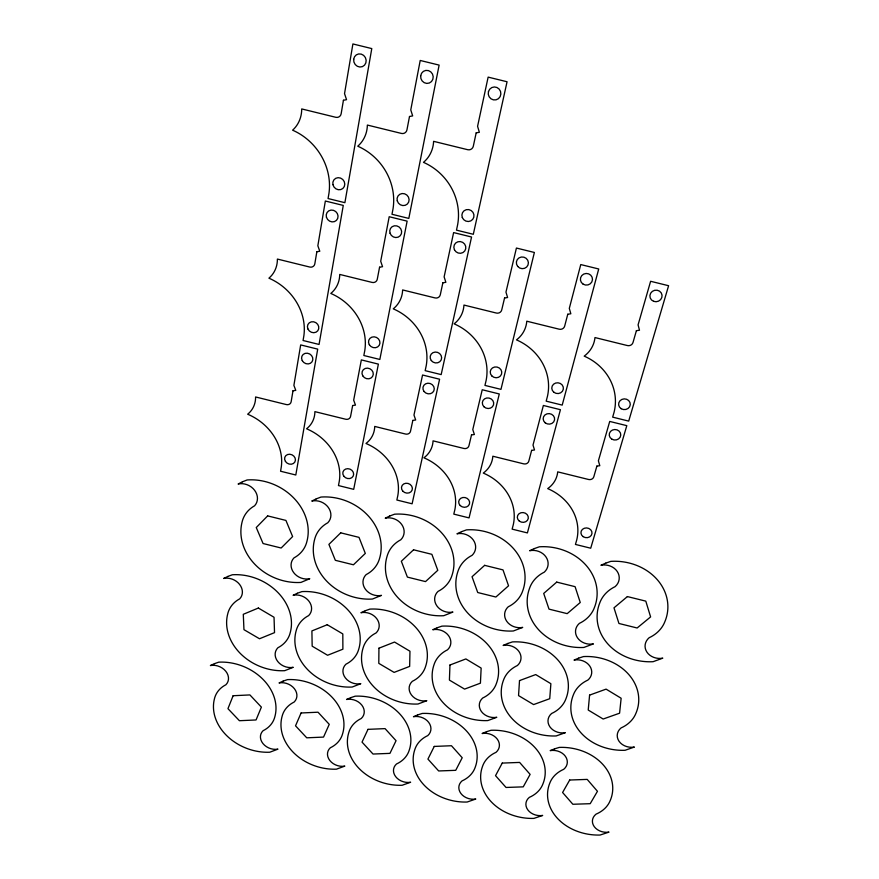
<?xml version="1.0" encoding="UTF-8"?>
<svg xmlns="http://www.w3.org/2000/svg" width="879" height="879" viewBox="0 0 879 879"><rect width="100%" height="100%" fill="white"/><g stroke="black" fill="none" stroke-linecap="round" stroke-linejoin="round"><path stroke-width="1.32" d="M378.937 648.197L378.794 663.359L394.1 672.391L409.647 666.403L409.966 651.229L394.55 642.055L378.937 648.197M449.96 665.018L449.411 680.093L464.584 689.103L480.417 683.17L481.154 668.084L465.87 658.942L449.96 665.018M519.511 680.599L518.544 695.597L533.597 704.584L549.727 698.706L550.88 683.697L535.707 674.578L519.511 680.599M589.589 695.113L588.216 710.045L603.159 719.022L619.585 713.199L621.145 698.245L606.092 689.136L589.589 695.113M292.993 390.781L291.147 401.769A4.34 3.835 31 0 1 286.345 404.571L255.591 396.967A27.535 23.931 33.8 0 1 247.669 414.207A50.861 43.609 30.4 0 1 281.335 466.661L280.577 471.232L295.805 475.001L317.704 349.128L300.673 344.92L293.894 385.376L295.783 390.364L292.993 390.781M316.847 251.746L314.814 263.876A4.604 4.208 40.8 0 1 309.727 267.04L277.39 259.063A29.216 26.183 42.9 0 1 268.919 278.182A53.751 47.741 37.5 0 1 303.914 335.47L303.068 340.503L319.055 344.447L343.271 205.422L325.351 201.016L317.846 245.768L319.791 251.24L316.847 251.746M343.425 100.272L341.162 113.732A4.933 4.571 58.1 0 1 335.767 117.292L301.717 108.93A31.369 28.458 56.9 0 1 292.608 130.18A57.3 52.07 49.6 0 1 329.01 192.984L328.065 198.544L344.887 202.686L371.784 48.587L352.897 43.95L344.535 93.646L346.546 99.679L343.425 100.272M352.655 405.527L350.567 416.459A4.329 3.857 26.9 0 1 345.678 419.239L314.891 411.636A27.359 24.107 30.5 0 1 306.573 428.776A50.608 43.862 27.2 0 1 339.327 481.022L338.459 485.56L353.699 489.339L378.377 364.115L361.346 359.907L353.677 400.154L355.468 405.109L352.655 405.527M379.574 267.194L377.267 279.28A4.571 4.241 36.2 0 1 372.092 282.412L339.733 274.435A28.963 26.436 39.8 0 1 330.812 293.443A53.366 48.125 33.9 0 1 364.796 350.501L363.84 355.512L379.838 359.456L407.131 221.145L389.199 216.728L380.706 261.261L382.552 266.7L379.574 267.194M409.504 116.5L406.944 129.894A4.889 4.626 58.4 0 1 401.439 133.432L367.367 125.06A31.04 28.787 56.9 0 1 357.764 146.2A56.728 52.652 47.5 0 1 393.045 208.741L391.99 214.278L408.812 218.421L439.126 65.101L420.217 60.464L410.768 109.908L412.658 115.907L409.504 116.5M412.833 420.404L410.504 431.281A4.307 3.879 22 0 1 405.527 434.039L374.729 426.425A27.227 24.249 26.4 0 1 365.994 443.477A50.411 44.071 23.5 0 1 397.835 495.503L396.858 500.019L412.108 503.799L439.599 379.223L422.557 375.014L413.976 415.053L415.679 419.997L412.833 420.404M442.862 282.796L440.291 294.806A4.538 4.274 29.1 0 1 435.006 297.915L402.637 289.938A28.743 26.667 35.1 0 1 393.254 308.837A53.059 48.455 29 0 1 426.227 365.675L425.161 370.652L441.17 374.597L471.562 237L453.619 232.583L444.126 276.885L445.862 282.302L442.862 282.796M476.176 132.872L473.32 146.189A4.835 4.681 58.6 0 1 467.705 149.705L433.611 141.332A30.699 29.139 56.7 0 1 423.491 162.351A56.19 53.212 43.5 0 1 457.651 224.639L456.476 230.144L473.309 234.286L507.062 81.758L488.142 77.121L477.583 126.312L479.352 132.29L476.176 132.872M471.518 434.907L468.946 445.73A4.307 3.89 16.7 0 1 463.881 448.466L433.061 440.851A27.139 24.348 21.7 0 1 423.92 457.805A50.301 44.214 19.5 0 1 454.872 509.633L453.795 514.116L469.056 517.896L499.283 393.968L482.23 389.749L472.781 429.589L474.385 434.512L471.518 434.907M504.568 297.992L501.722 309.946A4.527 4.296 19.1 0 1 496.349 313.045L463.958 305.057A28.578 26.842 28.1 0 1 454.124 323.846A52.85 48.697 22.9 0 1 486.12 380.453L484.944 385.409L500.964 389.364L534.377 252.46L516.423 248.043L505.963 292.114L507.601 297.52L504.568 297.992M531.63 450.367L528.817 461.123A4.307 3.879 11 0 1 523.664 463.848L492.833 456.223A27.095 24.392 16.3 0 1 483.285 473.078A50.257 44.269 15 0 1 513.303 524.664L512.127 529.136L527.4 532.916L560.428 409.691L543.365 405.472L533.015 445.082L534.52 449.982L531.63 450.367M567.768 314.242L564.67 326.131A4.527 4.285 7.5 0 1 559.198 329.196L526.785 321.198A28.48 26.941 18.2 0 1 516.5 339.887A52.762 48.795 15.5 0 1 547.474 396.231L546.178 401.154L562.208 405.109L598.72 268.985L580.766 264.568L569.306 308.397L570.834 313.77L567.768 314.242M596.885 466.09L593.808 476.792A4.318 3.879 5.1 0 1 588.556 479.484L557.704 471.858A27.128 24.403 10.3 0 1 547.694 488.614A50.323 44.269 10.2 0 1 576.723 539.981L575.437 544.431L590.721 548.21L626.804 425.656L609.729 421.437L598.39 460.827L599.808 465.705L596.885 466.09M636.396 330.691L633.001 342.513A4.549 4.274 -2.9 0 1 627.419 345.557L594.973 337.558A28.524 26.941 6.4 0 1 584.194 356.138A52.861 48.774 7.3 0 1 614.08 412.24L612.663 417.14L628.705 421.107L668.6 285.719L650.614 281.291L638.077 324.878L639.494 330.229L636.396 330.691M233.122 695.728L227.947 708.661L239.407 720.714L256.053 719.967L261.382 707.123L249.911 694.926L233.122 695.728M301.09 712.979L295.531 725.812L306.749 737.811L323.538 737.096L329.251 724.34L318.022 712.21L301.09 712.979M367.993 729.35L362.038 742.107L373.026 754.039L389.957 753.369L396.044 740.7L385.068 728.625L367.993 729.35M434.248 746.425L427.93 759.082L438.665 770.96L455.729 770.323L462.211 757.742L451.465 745.733L434.248 746.425M502.25 763.082L495.536 775.652L506.04 787.463L523.247 786.859L530.114 774.377L519.621 762.423L502.25 763.082M569.691 780.025L562.593 792.495L572.855 804.263L590.205 803.692L597.456 791.298L587.205 779.398L569.691 780.025M267.655 515.896L256.261 527.532L263.074 543.53L281.159 548.013L292.619 536.553L285.928 520.423L267.655 515.896M340.711 532.828L328.911 544.387L335.338 560.308L353.446 564.79L365.312 553.407L359.006 537.366L340.711 532.828M413.548 549.793L401.34 561.263L407.395 577.107L425.524 581.601L437.786 570.295L431.875 554.33L413.548 549.793M484.648 565.34L472.045 576.745L477.726 592.523L495.877 597.028L508.545 585.799L502.997 569.889L484.648 565.34M556.715 582.107L543.705 593.435L549.012 609.136L567.186 613.641L580.25 602.489L575.086 586.667L556.715 582.107M627.397 596.577L613.992 607.828L618.937 623.475L637.143 627.991L650.603 616.904L645.801 601.137L627.397 596.577M242.461 481.802L238.099 484.021A14.657 12.46 28.1 0 1 254.591 490.273A14.657 12.46 28.1 0 1 254.58 505.799A33.995 28.82 25.4 0 0 241.945 522.609A51.63 43.851 24.5 0 0 300.915 582.425L309.771 578.723A14.284 12.053 22.9 0 1 293.729 572.658A14.284 12.053 22.9 0 1 293.993 557.879A33.995 28.82 25.4 0 0 306.903 541.464A51.828 43.851 26.4 0 0 247.087 479.967L242.461 481.802M316.242 498.876L311.781 501.074A14.591 12.559 24.1 0 1 328.23 507.326A14.591 12.559 24.1 0 1 327.801 522.763A33.874 28.985 21.3 0 0 314.616 539.464A51.487 44.093 20.3 0 0 372.421 599.049L381.464 595.38A14.251 12.108 18.8 0 1 365.455 589.315A14.251 12.108 18.8 0 1 366.125 574.624A33.874 28.985 21.3 0 0 379.585 558.319A51.619 44.126 22.4 0 0 320.945 497.064L316.242 498.876M227.881 576.437L223.684 578.459A14.097 11.614 25.3 0 1 239.593 584.425A14.097 11.614 25.3 0 1 239.67 598.874A32.732 26.842 23.1 0 0 227.595 614.421A49.74 40.841 22.3 0 0 284.719 670.677L293.234 667.304A13.767 11.229 21.1 0 1 277.742 661.502A13.767 11.229 21.1 0 1 277.918 647.735A32.732 26.842 23.1 0 0 290.257 632.55A49.894 40.852 23.9 0 0 232.32 574.767L227.881 576.437M389.804 515.984L385.244 518.17A14.547 12.625 19.5 0 1 401.659 524.4A14.547 12.625 19.5 0 1 400.813 539.761A33.831 29.095 16.9 0 0 387.068 556.341A51.432 44.236 15.7 0 0 443.73 615.707L452.927 612.07A14.251 12.141 14.5 0 1 436.962 606.005A14.251 12.141 14.5 0 1 438.028 591.402A33.831 29.095 16.9 0 0 452.037 575.207A51.52 44.324 18 0 0 394.594 514.193L389.804 515.984M297.377 593.259L293.103 595.259A14.042 11.68 22 0 1 308.968 601.214A14.042 11.68 22 0 1 308.661 615.586A32.644 26.963 19.9 0 0 296.091 631.012A49.62 41.005 19 0 0 352.149 687.037L360.819 683.697A13.734 11.262 17.9 0 1 345.37 677.907A13.734 11.262 17.9 0 1 345.908 664.216A32.644 26.963 19.9 0 0 358.742 649.141A49.729 41.049 20.7 0 0 301.904 591.611L297.377 593.259M461.596 531.663L456.948 533.817A14.547 12.658 14.6 0 1 473.331 540.058A14.547 12.658 14.6 0 1 472.067 555.341A33.863 29.161 12.3 0 0 457.783 571.833A51.531 44.313 11.2 0 0 513.336 630.99L522.708 627.397A14.273 12.152 10.3 0 1 506.765 621.332A14.273 12.152 10.3 0 1 508.227 606.796A33.863 29.161 12.3 0 0 522.774 590.699A51.553 44.444 13.4 0 0 466.485 529.872L461.596 531.663M214.432 663.689L210.4 665.546A13.592 10.845 23.3 0 1 225.771 671.248A13.592 10.845 23.3 0 1 225.914 684.741A31.589 25.073 21.6 0 0 214.355 699.168A48.004 38.138 20.9 0 0 269.765 752.226L277.962 749.139A13.295 10.482 20 0 1 262.986 743.59A13.295 10.482 20 0 1 263.074 730.713A31.589 25.073 21.6 0 0 274.885 716.616A48.136 38.16 22.2 0 0 218.706 662.173L214.432 663.689M365.279 610.74L360.917 612.729A14.009 11.713 18.5 0 1 376.75 618.673A14.009 11.713 18.5 0 1 376.069 632.946A32.589 27.007 16.5 0 0 363.005 648.252A49.565 41.071 15.6 0 0 418.008 704.013L426.82 700.706A13.734 11.273 14.7 0 1 411.416 694.926A13.734 11.273 14.7 0 1 412.306 681.324A32.589 27.007 16.5 0 0 425.612 666.37A49.642 41.148 17.3 0 0 369.872 609.114L365.279 610.74M534.377 548.573L529.641 550.715A14.58 12.669 9.6 0 1 545.98 556.945A14.58 12.669 9.6 0 1 544.31 572.141A33.973 29.139 7.8 0 0 529.466 588.523A51.707 44.258 6.8 0 0 583.865 647.449L593.413 643.889A14.339 12.13 6.3 0 1 577.514 637.835A14.339 12.13 6.3 0 1 579.371 623.376A33.973 29.139 7.8 0 0 594.468 607.4A51.685 44.433 8.8 0 0 539.354 546.804L534.377 548.573M283.137 681.126L279.028 682.95A13.548 10.889 20.5 0 1 294.355 688.642A13.548 10.889 20.5 0 1 294.135 702.046A31.501 25.15 18.8 0 0 282.093 716.352A47.895 38.247 18.1 0 0 336.47 769.169L344.821 766.114A13.273 10.515 17.2 0 1 329.878 760.577A13.273 10.515 17.2 0 1 330.317 747.776A31.501 25.15 18.8 0 0 342.601 733.8A47.993 38.302 19.5 0 0 287.488 679.621L283.137 681.126M437.226 627.76L432.776 629.727A14.009 11.735 14.6 0 1 448.565 635.66A14.009 11.735 14.6 0 1 447.488 649.845A32.611 27.051 12.8 0 0 433.907 665.051A49.62 41.104 12 0 0 487.812 720.571L496.789 717.297A13.756 11.284 11.3 0 1 481.417 711.529A13.756 11.284 11.3 0 1 482.692 698.014A32.611 27.051 12.8 0 0 496.514 683.17A49.653 41.214 13.7 0 0 441.895 626.145L437.226 627.76M605.763 563.131L600.917 565.263A14.657 12.658 5 0 1 617.245 571.482A14.657 12.658 5 0 1 615.146 586.623A34.171 29.106 3.7 0 0 599.764 602.917A52.037 44.181 2.8 0 0 653.075 661.7L662.788 658.162A14.427 12.108 2.6 0 1 646.911 652.108A14.427 12.108 2.6 0 1 649.174 637.714A34.171 29.106 3.7 0 0 664.81 621.816A51.971 44.389 4.6 0 0 610.817 561.373L605.763 563.131M350.754 697.662L346.557 699.475A13.526 10.922 17.5 0 1 361.851 705.156A13.526 10.922 17.5 0 1 361.269 718.484A31.479 25.205 15.9 0 0 348.754 732.679A47.873 38.324 15.2 0 0 402.132 785.266L410.625 782.244A13.273 10.526 14.5 0 1 395.715 776.706A13.273 10.526 14.5 0 1 396.495 763.994A31.479 25.205 15.9 0 0 409.251 750.128A47.938 38.401 16.6 0 0 355.171 696.179L350.754 697.662M507.666 643.505L503.14 645.45A14.042 11.746 10.8 0 1 518.885 651.383A14.042 11.746 10.8 0 1 517.423 665.502A32.71 27.051 9.3 0 0 503.326 680.61A49.773 41.104 8.5 0 0 556.176 735.943L565.318 732.701A13.8 11.273 8 0 1 549.968 726.933A13.8 11.273 8 0 1 551.616 713.484A32.71 27.051 9.3 0 0 565.955 698.728A49.773 41.247 10.1 0 0 512.424 641.912L507.666 643.505M417.723 714.913L413.46 716.704A13.515 10.933 14.5 0 1 428.699 722.384A13.515 10.933 14.5 0 1 427.765 735.613A31.49 25.205 13 0 0 414.789 749.688A47.905 38.313 12.4 0 0 467.156 802.022L475.781 799.033A13.284 10.526 11.8 0 1 460.926 793.517A13.284 10.526 11.8 0 1 462.046 780.893A31.49 25.205 13 0 0 475.253 767.136A47.938 38.412 13.7 0 0 422.217 713.451L417.723 714.913M578.646 658.151L574.02 660.085A14.097 11.746 7.1 0 1 589.754 666.018A14.097 11.746 7.1 0 1 587.897 680.071A32.875 27.04 5.9 0 0 573.273 695.102A50.048 41.06 5.2 0 0 625.079 750.281L634.374 747.062A13.877 11.262 4.9 0 1 619.058 741.294A13.877 11.262 4.9 0 1 621.09 727.911A32.875 27.04 5.9 0 0 635.946 713.243A50.004 41.236 6.6 0 0 583.491 656.569L578.646 658.151M258.36 608.037L243.296 614.3L243.955 629.661L259.503 638.758L274.523 632.638L274.039 617.267L258.36 608.037M486.45 731.735L482.11 733.515A13.537 10.933 11.4 0 1 497.316 739.173A13.537 10.933 11.4 0 1 496.02 752.325A31.556 25.194 10.1 0 0 482.56 766.29A48.015 38.28 9.5 0 0 533.905 818.393L542.673 815.437A13.317 10.504 9 0 1 527.85 809.922A13.317 10.504 9 0 1 529.323 797.374A31.556 25.194 10.1 0 0 543.002 783.727A48.015 38.401 10.8 0 0 491.02 730.284L486.45 731.735M327.252 624.727L311.902 630.924L312.166 646.186L327.592 655.262L342.887 649.196L342.81 633.924L327.252 624.727M554.616 748.842L550.188 750.611A13.57 10.911 8.4 0 1 565.362 756.259A13.57 10.911 8.4 0 1 563.703 769.323A31.655 25.139 7.4 0 0 549.771 783.178A48.191 38.182 6.8 0 0 600.093 835.039L609.004 832.116A13.361 10.482 6.5 0 1 594.226 826.612A13.361 10.482 6.5 0 1 596.039 814.152A31.655 25.139 7.4 0 0 610.191 800.604A48.158 38.324 8 0 0 559.253 747.414L554.616 748.842M462.299 217.52A6.142 5.933 38 0 0 472.693 219.398A6.142 5.933 38 0 0 468.837 209.598A6.142 5.933 38 0 0 462.299 217.52M488.471 91.548A6.527 6.318 76.1 0 0 496.031 99.832A6.527 6.318 76.1 0 0 499.129 89.054A6.527 6.318 76.1 0 0 488.471 91.548M397.253 200.819A6.197 5.867 45.7 0 0 407.362 204.027A6.197 5.867 45.7 0 0 404.615 193.798A6.197 5.867 45.7 0 0 397.253 200.819M420.689 75.781A6.592 6.252 68.7 0 0 429.315 83.022A6.592 6.252 68.7 0 0 430.776 71.858A6.592 6.252 68.7 0 0 420.689 75.781M332.932 184.634A6.252 5.812 49.1 0 0 342.854 188.48A6.252 5.812 49.1 0 0 340.569 178.085A6.252 5.812 49.1 0 0 332.932 184.634M353.677 59.343A6.658 6.186 65.3 0 0 362.423 66.617A6.658 6.186 65.3 0 0 363.631 55.388A6.658 6.186 65.3 0 0 353.677 59.343M621.189 408.702A5.845 5.373 0.3 0 0 630.276 404.604A5.845 5.373 0.3 0 0 621.871 399.418A5.845 5.373 0.3 0 0 621.189 408.702M653.591 301.31A6.109 5.779 -10.4 0 0 662.041 295.135A6.109 5.779 -10.4 0 0 652.328 291.367A6.109 5.779 -10.4 0 0 653.591 301.31M369.312 344.722A5.845 5.351 30 0 0 379.234 345.315A5.845 5.351 30 0 0 374.157 336.822A5.845 5.351 30 0 0 369.312 344.722M390.067 233.243A6.109 5.757 40.9 0 0 400.209 235.759A6.109 5.757 40.9 0 0 396.825 225.903A6.109 5.757 40.9 0 0 390.067 233.243M491.811 375.915A5.812 5.395 15.9 0 0 501.546 374.08A5.812 5.395 15.9 0 0 494.657 367.015A5.812 5.395 15.9 0 0 491.811 375.915M517.709 266.436A6.043 5.834 17.9 0 0 528.004 265.008A6.043 5.834 17.9 0 0 521.401 257.02A6.043 5.834 17.9 0 0 517.709 266.436M553.847 392.232A5.812 5.384 7.9 0 0 563.307 389.232A5.812 5.384 7.9 0 0 555.616 383.057A5.812 5.384 7.9 0 0 553.847 392.232M583.118 284.148A6.054 5.823 0.9 0 0 592.479 279.61A6.054 5.823 0.9 0 0 583.7 274.083A6.054 5.823 0.9 0 0 583.118 284.148M431.303 360.544A5.812 5.384 23.5 0 0 441.192 359.907A5.812 5.384 23.5 0 0 435.182 352.061A5.812 5.384 23.5 0 0 431.303 360.544M454.432 249.746A6.065 5.801 32.5 0 0 464.771 250.954A6.065 5.801 32.5 0 0 460.321 241.582A6.065 5.801 32.5 0 0 454.432 249.746M307.925 328.999A5.878 5.318 34.8 0 0 317.758 330.812A5.878 5.318 34.8 0 0 313.671 321.802A5.878 5.318 34.8 0 0 307.925 328.999M326.439 217.234A6.164 5.703 45.2 0 0 336.437 220.387A6.164 5.703 45.2 0 0 333.504 210.334A6.164 5.703 45.2 0 0 326.439 217.234M583.14 536.64A5.549 4.878 5.9 0 0 591.974 533.531A5.549 4.878 5.9 0 0 584.282 528.268A5.549 4.878 5.9 0 0 583.14 536.64M611.795 439.126A5.768 5.252 2.1 0 0 620.761 435.149A5.768 5.252 2.1 0 0 612.432 430.051A5.768 5.252 2.1 0 0 611.795 439.126M519.313 521.093A5.538 4.889 10.6 0 0 528.257 518.478A5.538 4.889 10.6 0 0 520.884 512.776A5.538 4.889 10.6 0 0 519.313 521.093M545.222 422.832A5.746 5.263 8.8 0 0 554.55 419.92A5.746 5.263 8.8 0 0 546.936 413.866A5.746 5.263 8.8 0 0 545.222 422.832M460.233 505.568A5.527 4.889 15.3 0 0 469.452 503.997A5.527 4.889 15.3 0 0 462.837 497.503A5.527 4.889 15.3 0 0 460.233 505.568M483.889 406.702A5.746 5.274 15.7 0 0 493.504 404.933A5.746 5.274 15.7 0 0 486.68 398.011A5.746 5.274 15.7 0 0 483.889 406.702M402.835 491.163A5.538 4.878 19.7 0 0 412.108 490.141A5.538 4.878 19.7 0 0 405.845 483.263A5.538 4.878 19.7 0 0 402.835 491.163M424.074 391.496A5.746 5.263 22.3 0 0 433.83 390.902A5.746 5.263 22.3 0 0 427.875 383.211A5.746 5.263 22.3 0 0 424.074 391.496M343.766 476.11A5.549 4.867 24 0 0 353.149 476.187A5.549 4.867 24 0 0 347.743 468.672A5.549 4.867 24 0 0 343.766 476.11M362.785 375.849A5.768 5.23 28.1 0 0 372.586 376.454A5.768 5.23 28.1 0 0 367.543 368.136A5.768 5.23 28.1 0 0 362.785 375.849M285.444 461.431A5.571 4.845 27.7 0 0 294.828 462.057A5.571 4.845 27.7 0 0 289.795 454.245A5.571 4.845 27.7 0 0 285.444 461.431M302.255 360.632A5.801 5.197 32.8 0 0 312.012 361.829A5.801 5.197 32.8 0 0 307.386 353.215A5.801 5.197 32.8 0 0 302.255 360.632"/></g></svg>
